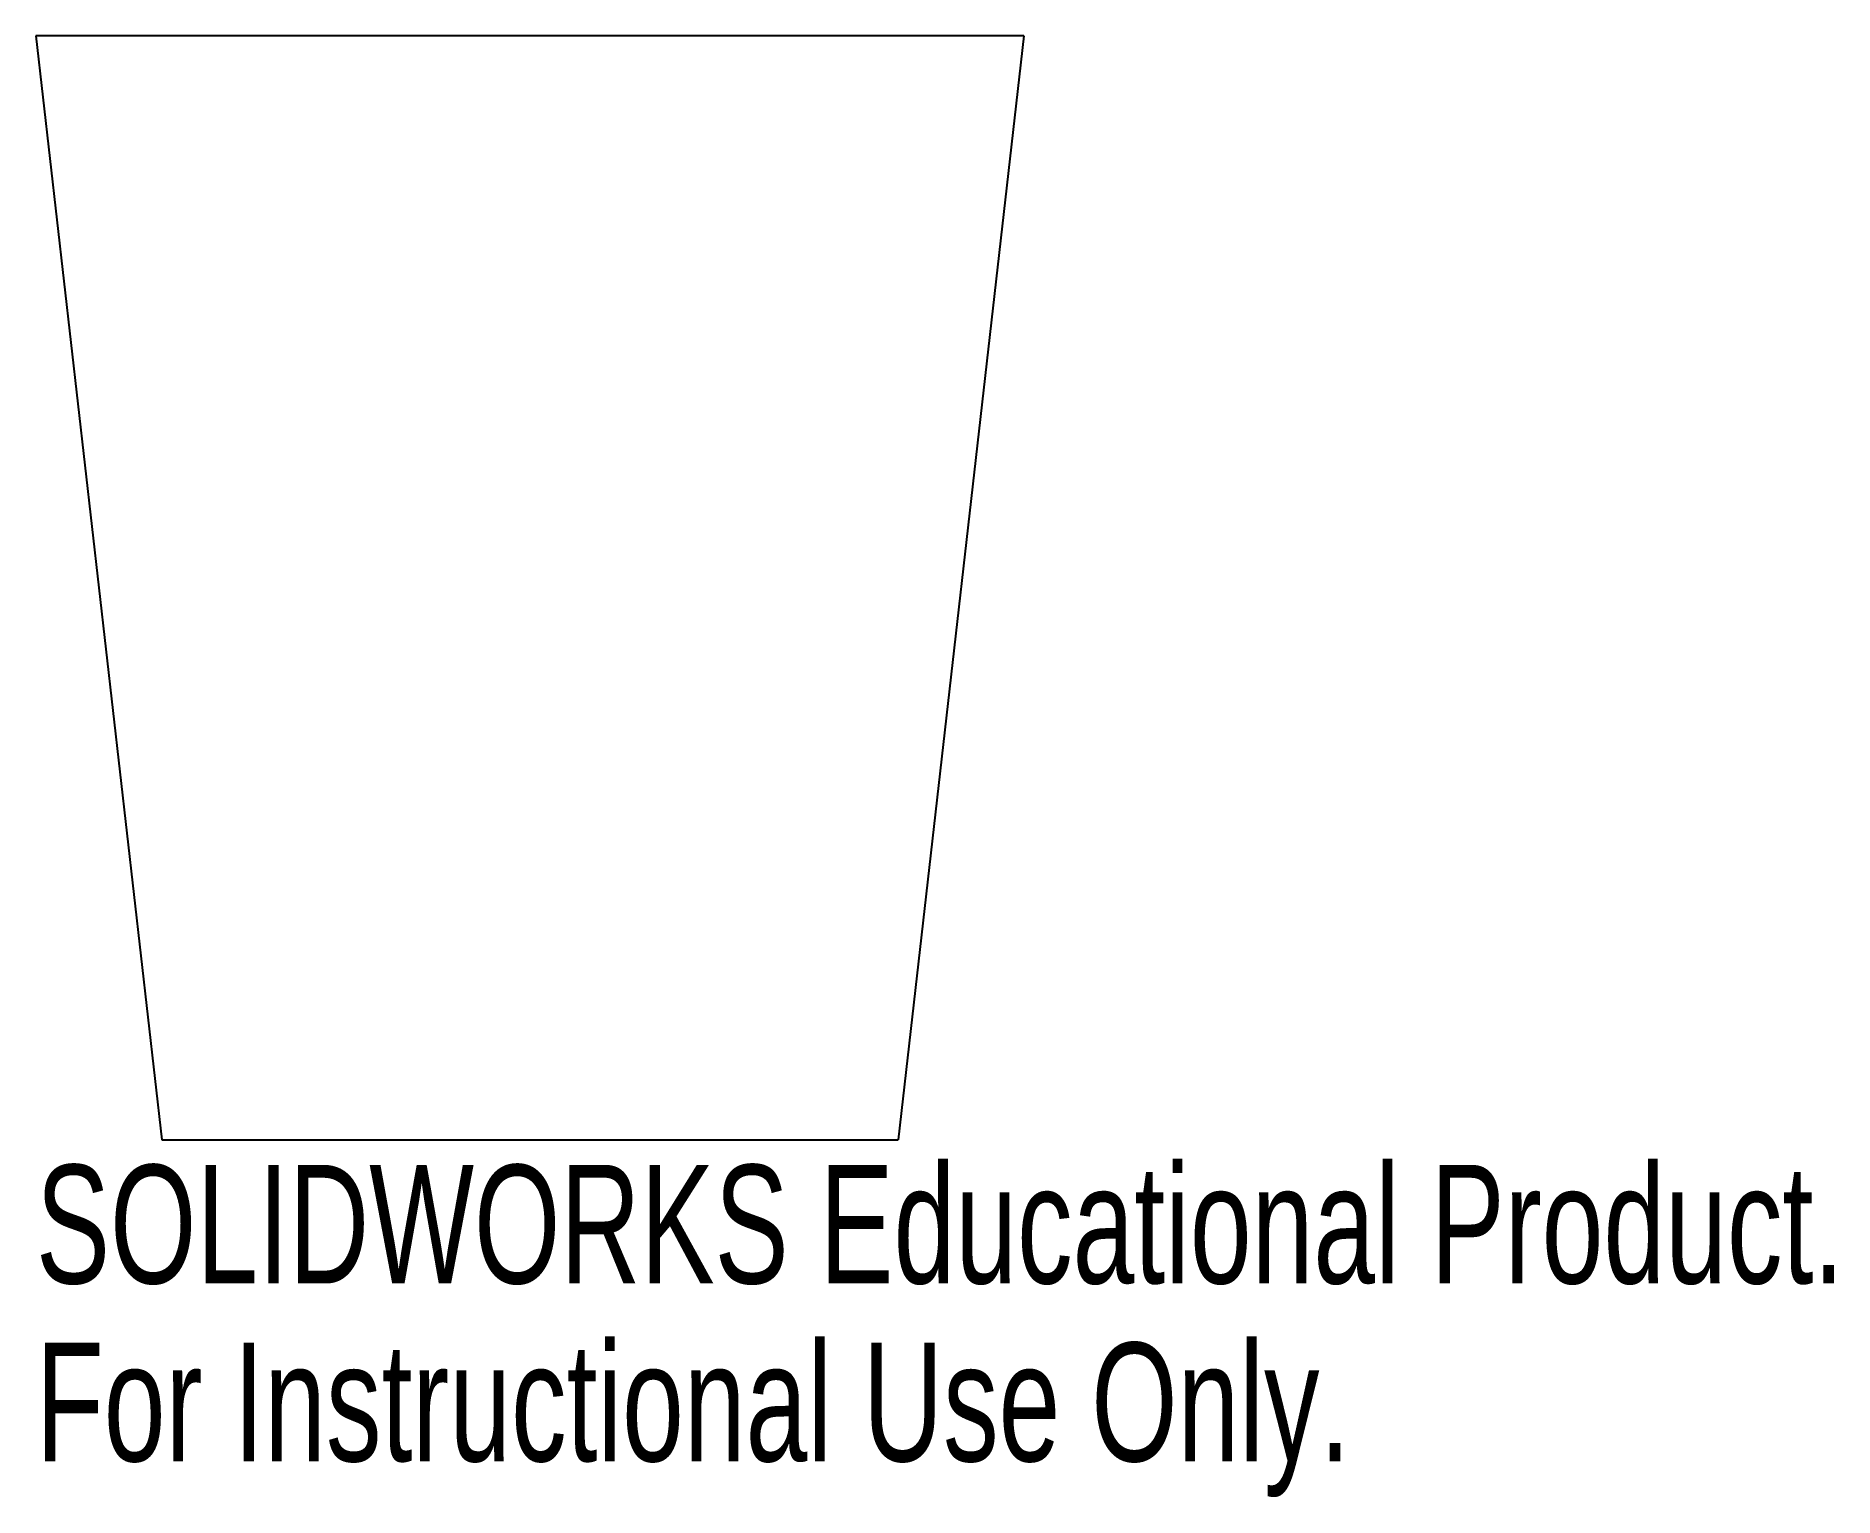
# Model space of a CAD drawing. Header units: millimetres. Extents: x -20.1 to 53.1, y 39.9 to 99.5.
import ezdxf

# ---------------------------------------------------------------- set-up
doc = ezdxf.new("R2010")
doc.units = ezdxf.units.MM
doc.styles.add('SLDTEXTSTYLE0', font='TXT', dxfattribs={"width": 0.7})

msp = doc.modelspace()

# ---------------------------------------------------------------- linework, layer by layer
at = {"color": 7, "linetype": 'Continuous', "lineweight": 25}
for p, q in [((-20.127, 99.5), (-15, 54.5)), ((20.127, 99.5), (-20.127, 99.5)), ((20.127, 99.5), (15, 54.5)), ((-15, 54.5), (15, 54.5))]:
    msp.add_line(p, q, dxfattribs=at)

# ---------------------------------------------------------------- texts
at = {"color": 7, "linetype": 'Continuous', "char_height": 4.83362, "attachment_point": 1, "style": 'SLDTEXTSTYLE0'}
for s, insert in [('SOLIDWORKS Educational Product.', (-20.127, 53.48)), ('For Instructional Use Only.', (-20.127, 46.23))]:
    msp.add_mtext(s, dxfattribs=dict(at, insert=insert))

doc.saveas('drawing.dxf')
